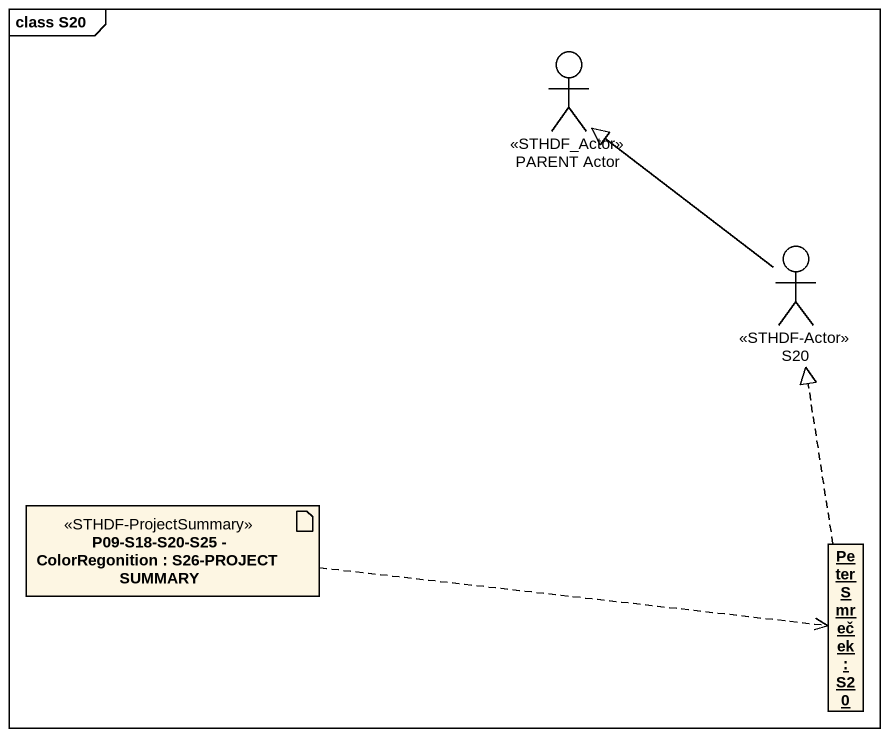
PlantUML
@startuml
mainframe class S20
allowmixing
hide circle
hide empty members
actor "PARENT Actor" as PARENT_Actor <<STHDF_Actor>>
actor S20 <<STHDF-Actor>>
artifact "P09-S18-S20-S25 - ColorRegonition : S26-PROJECT SUMMARY" as P09_S18_S20_S25 <<STHDF-ProjectSummary>>
object "Peter Smreček : S20" as Peter_Smreček
S20 -up-|> PARENT_Actor
P09_S18_S20_S25 .right.> Peter_Smreček
Peter_Smreček .up.|> S20
@enduml
